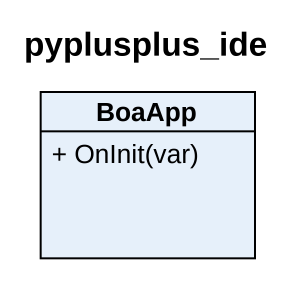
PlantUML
@startuml
title pyplusplus_ide
hide circle
hide empty members
skinparam classAttributeIconSize 0
class BoaApp {
  + OnInit(var)
}
@enduml
